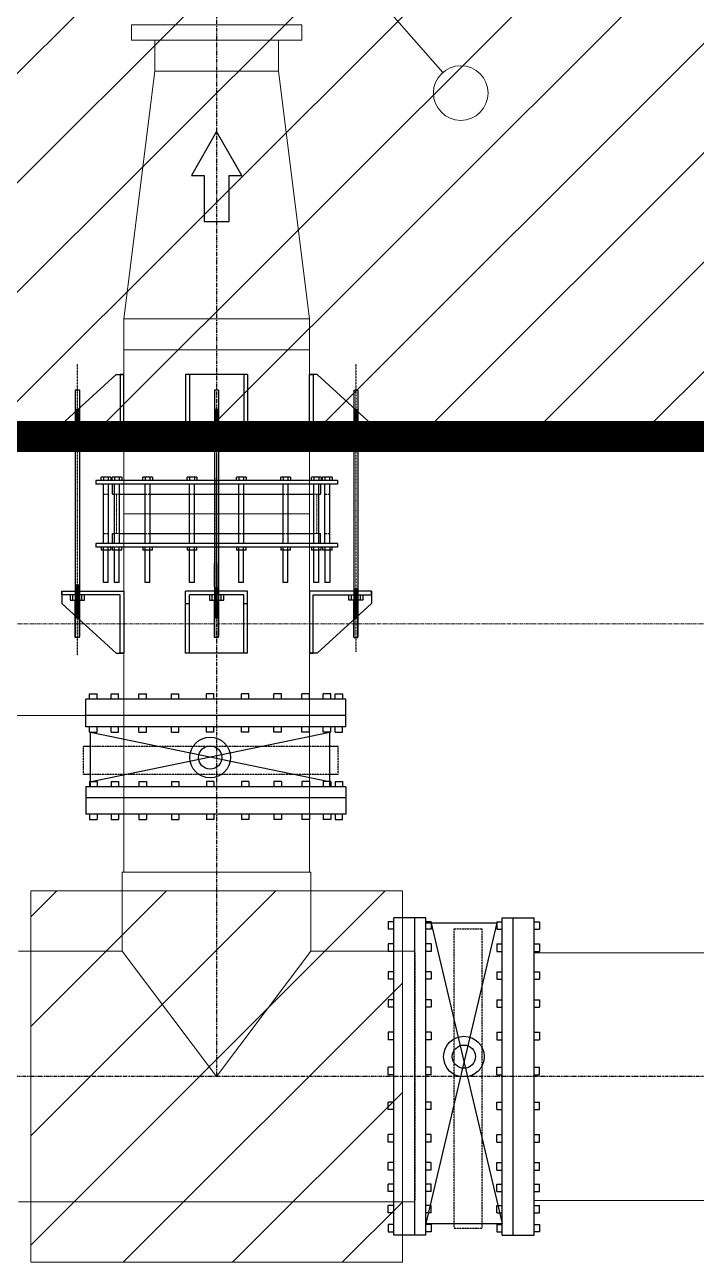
# Model space of a CAD drawing. Header units: inches. Extents: x 0 to 235202, y 0 to 184293.
# Drawn here: x 182721 to 184890, y 125128 to 129127 of the extents above; entities that cross this region are included whole.
import ezdxf
from ezdxf.enums import TextEntityAlignment as Align

# ---------------------------------------------------------------- set-up
doc = ezdxf.new("R2010")
doc.units = ezdxf.units.IN
doc.header["$MEASUREMENT"] = 0
for name, pattern in [('CENTER', [2, 1.25, -0.25, 0.25, -0.25]), ('HIDDEN', [0.375, 0.25, -0.125]), ('PHANTOM2', [1.25, 0.625, -0.125, 0.125, -0.125, 0.125, -0.125])]:
    doc.linetypes.add(name, pattern=pattern)
for name, color, linetype, lineweight in [('.5', 8, 'Continuous', 0), ('DIM', 251, 'Continuous', 0), ('hid', 8, 'HIDDEN', 0)]:
    doc.layers.add(name, color=color, linetype=linetype, lineweight=lineweight)
for name, color, linetype in [('1', 1, 'CENTER'), ('2', 2, 'HIDDEN'), ('71-12459_XREF-T-BLK_A1$0$BORDER', 6, 'Continuous'), ('GRID_TXT45', 4, 'Continuous'), ('M-HVAC-EQPM-NEW', 5, 'Continuous'), ('M-X-BKGD', 8, 'Continuous'), ('sleeve type coupling', 1, 'Continuous'), ('WINDOW ELEV', 3, 'Continuous')]:
    doc.layers.add(name, color=color, linetype=linetype)
doc.styles.add('SIMPLEX', font='simplex.shx')

# ---------------------------------------------------------------- blocks, each defined once
blk = doc.blocks.new('FLOOR PLAN REV 2')
at = {"layer": '.5', "color": 8, "linetype": 'CENTER', "ltscale": 10}
blk.add_line((118917.3, 227018.5), (54403.1, 227018.5), dxfattribs=at)
at = {"color": 8, "linetype": 'PHANTOM2', "ltscale": 20}
for p, q in [((108866.6, 246069.6), (108866.6, 225555.2)), ((112951.8, 225555.2), (104363.1, 225555.2))]:
    blk.add_line(p, q, dxfattribs=at)
at = {"color": 8}
for p, q in [((108866.6, 228609.5), (108785.6, 228467.3)), ((108947.6, 228467.3), (108866.6, 228609.5)), ((108785.6, 228467.3), (108826.1, 228467.3)), ((108826.1, 228467.3), (108826.1, 228318.8)), ((108907.1, 228467.3), (108947.6, 228467.3)), ((108907.1, 228318.8), (108907.1, 228467.3)), ((108826.1, 228318.8), (108907.1, 228318.8)), ((108366.6, 227663.9), (108541.6, 227823.9)), ((108541.6, 227823.9), (108566.6, 227823.9)), ((108566.6, 227823.9), (108554.6, 227823.9)), ((108554.6, 227823.9), (108554.6, 227635.9)), ((108566.6, 227623.9), (108566.6, 227823.9)), ((108766.6, 227823.9), (108766.6, 227623.9)), ((108966.6, 227823.9), (108766.6, 227823.9)), ((108778.6, 227823.9), (108778.6, 227635.9)), ((108954.6, 227823.9), (108954.6, 227635.9)), ((108966.6, 227823.9), (108966.6, 227623.9)), ((109166.6, 227823.9), (109178.6, 227823.9)), ((109166.6, 227623.9), (109166.6, 227823.9)), ((109191.6, 227823.9), (109166.6, 227823.9)), ((109178.6, 227823.9), (109178.6, 227635.9)), ((109366.6, 227663.9), (109191.6, 227823.9)), ((108366.6, 227623.9), (108366.6, 227663.9)), ((108554.6, 227635.9), (108366.6, 227635.9)), ((108366.6, 227635.9), (108366.6, 227623.9)), ((108766.6, 227663.9), (108778.6, 227663.9)), ((108954.6, 227635.9), (108778.6, 227635.9)), ((108954.6, 227663.9), (108966.6, 227663.9)), ((109178.6, 227635.9), (109366.6, 227635.9)), ((109366.6, 227623.9), (109366.6, 227663.9)), ((109366.6, 227635.9), (109366.6, 227623.9)), ((108366.6, 227623.9), (108566.6, 227623.9)), ((108966.6, 227623.9), (108766.6, 227623.9)), ((109366.6, 227623.9), (109166.6, 227623.9)), ((108366.6, 227111.9), (108366.6, 227123.9)), ((108366.6, 227123.9), (108566.6, 227123.9)), ((108366.6, 227123.9), (108366.6, 227083.9)), ((108554.6, 227111.9), (108366.6, 227111.9)), ((108554.6, 226923.9), (108554.6, 227111.9)), ((108566.6, 227123.9), (108566.6, 226923.9)), ((108766.6, 226923.9), (108766.6, 227123.9)), ((108966.6, 227123.9), (108766.6, 227123.9)), ((108778.6, 226923.9), (108778.6, 227111.9)), ((108954.6, 227111.9), (108778.6, 227111.9)), ((108954.6, 226923.9), (108954.6, 227111.9)), ((108966.6, 226923.9), (108966.6, 227123.9)), ((109366.6, 227123.9), (109166.6, 227123.9)), ((109166.6, 227123.9), (109166.6, 226923.9)), ((109178.6, 226923.9), (109178.6, 227111.9)), ((109178.6, 227111.9), (109366.6, 227111.9)), ((109366.6, 227111.9), (109366.6, 227123.9)), ((109366.6, 227123.9), (109366.6, 227083.9)), ((108366.6, 227083.9), (108541.6, 226923.9)), ((108766.6, 227083.9), (108778.6, 227083.9)), ((108954.6, 227083.9), (108966.6, 227083.9)), ((109366.6, 227083.9), (109191.6, 226923.9)), ((108541.6, 226923.9), (108566.6, 226923.9)), ((108566.6, 226923.9), (108554.6, 226923.9)), ((108966.6, 226923.9), (108766.6, 226923.9)), ((109166.6, 226923.9), (109178.6, 226923.9)), ((109191.6, 226923.9), (109166.6, 226923.9)), ((108456.2, 226791.8), (108480.4, 226791.8)), ((108456.2, 226774.5), (108456.2, 226791.8)), ((108480.4, 226774.5), (108480.4, 226791.8)), ((108525.5, 226791.8), (108549.7, 226791.8)), ((108525.5, 226774.5), (108525.5, 226791.8)), ((108549.7, 226774.5), (108549.7, 226791.8)), ((108615.7, 226791.8), (108640, 226791.8)), ((108615.7, 226774.5), (108615.7, 226791.8)), ((108640, 226774.5), (108640, 226791.8)), ((108720.9, 226791.8), (108745.1, 226791.8)), ((108720.9, 226774.5), (108720.9, 226791.8)), ((108745.1, 226774.5), (108745.1, 226791.8)), ((108833.7, 226774.5), (108833.7, 226791.8)), ((108857.9, 226791.8), (108833.7, 226791.8)), ((108857.9, 226774.5), (108857.9, 226791.8)), ((108946.5, 226774.5), (108946.5, 226791.8)), ((108970.7, 226791.8), (108946.5, 226791.8)), ((108970.7, 226774.5), (108970.7, 226791.8)), ((109051.6, 226774.5), (109051.6, 226791.8)), ((109075.9, 226791.8), (109051.6, 226791.8)), ((109075.9, 226774.5), (109075.9, 226791.8)), ((109141.9, 226774.5), (109141.9, 226791.8)), ((109166.2, 226791.8), (109141.9, 226791.8)), ((109166.2, 226774.5), (109166.2, 226791.8)), ((109211.2, 226774.5), (109211.2, 226791.8)), ((109235.4, 226791.8), (109211.2, 226791.8)), ((109235.4, 226774.5), (109235.4, 226791.8)), ((109249.4, 226774.5), (109249.4, 226791.8)), ((109249.4, 226791.8), (109273.7, 226791.8)), ((109273.7, 226791.8), (109273.7, 226774.5)), ((109284, 226774.5), (108444, 226774.5)), ((108444, 226685.9), (108444, 226774.5)), ((109284, 226685.9), (109284, 226774.5)), ((109284, 226721.9), (108444, 226721.9)), ((109284, 226685.9), (108444, 226685.9)), ((108456.2, 226668.6), (108456.2, 226685.9)), ((108480.4, 226668.6), (108480.4, 226685.9)), ((108525.5, 226668.6), (108525.5, 226685.9)), ((108549.7, 226668.6), (108549.7, 226685.9)), ((108615.7, 226668.6), (108615.7, 226685.9)), ((108640, 226668.6), (108640, 226685.9)), ((108720.9, 226668.6), (108720.9, 226685.9)), ((108745.1, 226668.6), (108745.1, 226685.9)), ((108833.7, 226668.6), (108833.7, 226685.9)), ((108857.9, 226668.6), (108857.9, 226685.9)), ((108946.5, 226668.6), (108946.5, 226685.9)), ((108970.7, 226668.6), (108970.7, 226685.9)), ((109051.6, 226668.6), (109051.6, 226685.9)), ((109075.9, 226668.6), (109075.9, 226685.9)), ((109141.9, 226668.6), (109141.9, 226685.9)), ((109166.2, 226668.6), (109166.2, 226685.9)), ((109211.2, 226668.6), (109211.2, 226685.9)), ((109235.4, 226668.6), (109235.4, 226685.9)), ((109249.4, 226668.6), (109249.4, 226685.9)), ((109273.7, 226668.6), (109273.7, 226685.9)), ((108456.2, 226507.9), (109232.1, 226668.6)), ((108456.2, 226668.6), (108480.4, 226668.6)), ((108459.6, 226668.6), (109235.4, 226507.9)), ((108459.6, 226490.6), (108459.6, 226668.6)), ((108525.5, 226668.6), (108549.7, 226668.6)), ((108615.7, 226668.6), (108640, 226668.6)), ((108720.9, 226668.6), (108745.1, 226668.6)), ((108857.9, 226668.6), (108833.7, 226668.6)), ((108970.7, 226668.6), (108946.5, 226668.6)), ((109075.9, 226668.6), (109051.6, 226668.6)), ((109166.2, 226668.6), (109141.9, 226668.6)), ((109235.4, 226668.6), (109211.2, 226668.6)), ((109232.1, 226490.6), (109232.1, 226668.6)), ((109249.4, 226668.6), (109273.7, 226668.6)), ((108459.6, 226621.5), (108436.4, 226621.5)), ((109259.7, 226621.5), (109232.1, 226621.5)), ((108459.6, 226531.1), (108436.4, 226531.1)), ((109259.7, 226531.1), (109232.1, 226531.1)), ((108444, 226491.5), (108444, 226403.5)), ((109284, 226491.5), (108444, 226491.5)), ((108456.2, 226508.8), (108480.4, 226508.8)), ((108456.2, 226508.8), (108456.2, 226491.5)), ((108480.4, 226508.8), (108480.4, 226491.5)), ((108525.5, 226508.8), (108549.7, 226508.8)), ((108525.5, 226508.8), (108525.5, 226491.5)), ((108549.7, 226508.8), (108549.7, 226491.5)), ((108615.7, 226508.8), (108640, 226508.8)), ((108615.7, 226508.8), (108615.7, 226491.5)), ((108640, 226508.8), (108640, 226491.5)), ((108720.9, 226508.8), (108745.1, 226508.8)), ((108720.9, 226508.8), (108720.9, 226491.5)), ((108745.1, 226508.8), (108745.1, 226491.5)), ((108833.7, 226508.8), (108833.7, 226491.5)), ((108857.9, 226508.8), (108833.7, 226508.8)), ((108857.9, 226508.8), (108857.9, 226491.5)), ((108946.5, 226508.8), (108946.5, 226491.5)), ((108970.7, 226508.8), (108946.5, 226508.8)), ((108970.7, 226508.8), (108970.7, 226491.5)), ((109051.6, 226508.8), (109051.6, 226491.5)), ((109075.9, 226508.8), (109051.6, 226508.8)), ((109075.9, 226508.8), (109075.9, 226491.5)), ((109141.9, 226508.8), (109141.9, 226491.5)), ((109166.2, 226508.8), (109141.9, 226508.8)), ((109166.2, 226508.8), (109166.2, 226491.5)), ((109211.2, 226508.8), (109211.2, 226491.5)), ((109235.4, 226508.8), (109211.2, 226508.8)), ((109235.4, 226508.8), (109235.4, 226491.5)), ((109249.4, 226508.8), (109249.4, 226491.5)), ((109249.4, 226508.8), (109273.7, 226508.8)), ((109273.7, 226508.8), (109273.7, 226491.5)), ((109284, 226491.5), (109284, 226403.5)), ((109284, 226455.5), (108444, 226455.5)), ((109284, 226403.5), (108444, 226403.5)), ((108456.2, 226403.5), (108456.2, 226386.3)), ((108480.4, 226403.5), (108480.4, 226386.3)), ((108525.5, 226403.5), (108525.5, 226386.3)), ((108549.7, 226403.5), (108549.7, 226386.3)), ((108615.7, 226403.5), (108615.7, 226386.3)), ((108640, 226403.5), (108640, 226386.3)), ((108720.9, 226403.5), (108720.9, 226386.3)), ((108745.1, 226403.5), (108745.1, 226386.3)), ((108833.7, 226403.5), (108833.7, 226386.3)), ((108857.9, 226403.5), (108857.9, 226386.3)), ((108946.5, 226403.5), (108946.5, 226386.3)), ((108970.7, 226403.5), (108970.7, 226386.3)), ((109051.6, 226403.5), (109051.6, 226386.3)), ((109075.9, 226403.5), (109075.9, 226386.3)), ((109141.9, 226403.5), (109141.9, 226386.3)), ((109166.2, 226403.5), (109166.2, 226386.3)), ((109211.2, 226403.5), (109211.2, 226386.3)), ((109235.4, 226403.5), (109235.4, 226386.3)), ((109249.4, 226403.5), (109249.4, 226386.3)), ((109273.7, 226386.3), (109273.7, 226403.5)), ((108456.2, 226386.3), (108480.4, 226386.3)), ((108525.5, 226386.3), (108549.7, 226386.3)), ((108615.7, 226386.3), (108640, 226386.3)), ((108720.9, 226386.3), (108745.1, 226386.3)), ((108857.9, 226386.3), (108833.7, 226386.3)), ((108970.7, 226386.3), (108946.5, 226386.3)), ((109075.9, 226386.3), (109051.6, 226386.3)), ((109166.2, 226386.3), (109141.9, 226386.3)), ((109235.4, 226386.3), (109211.2, 226386.3)), ((109249.4, 226386.3), (109273.7, 226386.3)), ((109421.3, 226055.5), (109421.3, 226031.3)), ((109438.6, 226055.5), (109421.3, 226055.5)), ((109438.6, 226031.3), (109421.3, 226031.3)), ((109438.6, 225042.7), (109438.6, 226067.7)), ((109542.6, 226067.7), (109438.6, 226067.7)), ((109506.6, 225042.7), (109506.6, 226067.7)), ((109541.7, 226052.1), (109771.3, 226052.1)), ((109542.6, 225042.7), (109542.6, 226067.7)), ((109559.8, 226055.5), (109542.6, 226055.5)), ((109771.3, 226052.1), (109542.6, 225080.1)), ((109559.8, 226031.3), (109542.6, 226031.3)), ((109558.9, 226055.5), (109788.6, 225080.1)), ((109559.8, 226055.5), (109559.8, 226031.3)), ((109771.3, 226055.5), (109771.3, 226031.3)), ((109771.3, 226055.5), (109788.6, 226055.5)), ((109771.3, 226031.3), (109788.6, 226031.3)), ((109788.6, 226067.7), (109892.6, 226067.7)), ((109788.6, 225042.7), (109788.6, 226067.7)), ((109824.6, 225042.7), (109824.6, 226067.7)), ((109892.6, 225042.7), (109892.6, 226067.7)), ((109892.6, 226055.5), (109909.8, 226055.5)), ((109892.6, 226031.3), (109909.8, 226031.3)), ((109909.8, 226055.5), (109909.8, 226031.3)), ((109421.3, 225984), (109421.3, 225959.8)), ((109438.6, 225984), (109421.3, 225984)), ((109438.6, 225959.8), (109421.3, 225959.8)), ((109559.8, 225984), (109542.6, 225984)), ((109559.8, 225959.8), (109542.6, 225959.8)), ((109559.8, 225984), (109559.8, 225959.8)), ((109771.3, 225984), (109771.3, 225959.8)), ((109771.3, 225984), (109788.6, 225984)), ((109771.3, 225959.8), (109788.6, 225959.8)), ((109892.6, 225984), (109909.8, 225984)), ((109892.6, 225959.8), (109909.8, 225959.8)), ((109909.8, 225984), (109909.8, 225959.8)), ((109421.3, 225893.7), (109421.3, 225869.5)), ((109438.6, 225893.7), (109421.3, 225893.7)), ((109559.8, 225893.7), (109542.6, 225893.7)), ((109559.8, 225893.7), (109559.8, 225869.5)), ((109771.3, 225893.7), (109771.3, 225869.5)), ((109771.3, 225893.7), (109788.6, 225893.7)), ((109892.6, 225893.7), (109909.8, 225893.7)), ((109909.8, 225893.7), (109909.8, 225869.5)), ((109438.6, 225869.5), (109421.3, 225869.5)), ((109559.8, 225869.5), (109542.6, 225869.5)), ((109771.3, 225869.5), (109788.6, 225869.5)), ((109892.6, 225869.5), (109909.8, 225869.5)), ((109421.3, 225803.5), (109421.3, 225779.2)), ((109438.6, 225803.5), (109421.3, 225803.5)), ((109559.8, 225803.5), (109542.6, 225803.5)), ((109559.8, 225803.5), (109559.8, 225779.2)), ((109771.3, 225803.5), (109771.3, 225779.2)), ((109771.3, 225803.5), (109788.6, 225803.5)), ((109892.6, 225803.5), (109909.8, 225803.5)), ((109909.8, 225803.5), (109909.8, 225779.2)), ((109438.6, 225779.2), (109421.3, 225779.2)), ((109559.8, 225779.2), (109542.6, 225779.2)), ((109771.3, 225779.2), (109788.6, 225779.2)), ((109892.6, 225779.2), (109909.8, 225779.2)), ((109421.3, 225698.3), (109421.3, 225674.1)), ((109438.6, 225698.3), (109421.3, 225698.3)), ((109438.6, 225674.1), (109421.3, 225674.1)), ((109559.8, 225698.3), (109542.6, 225698.3)), ((109559.8, 225674.1), (109542.6, 225674.1)), ((109559.8, 225698.3), (109559.8, 225674.1)), ((109771.3, 225698.3), (109771.3, 225674.1)), ((109771.3, 225698.3), (109788.6, 225698.3)), ((109771.3, 225674.1), (109788.6, 225674.1)), ((109892.6, 225698.3), (109909.8, 225698.3)), ((109892.6, 225674.1), (109909.8, 225674.1)), ((109909.8, 225698.3), (109909.8, 225674.1)), ((109438.6, 225585.5), (109421.3, 225585.5)), ((109421.3, 225561.3), (109421.3, 225585.5)), ((109438.6, 225561.3), (109421.3, 225561.3)), ((109559.8, 225585.5), (109542.6, 225585.5)), ((109559.8, 225561.3), (109542.6, 225561.3)), ((109559.8, 225561.3), (109559.8, 225585.5)), ((109771.3, 225585.5), (109788.6, 225585.5)), ((109771.3, 225561.3), (109771.3, 225585.5)), ((109771.3, 225561.3), (109788.6, 225561.3)), ((109892.6, 225585.5), (109909.8, 225585.5)), ((109892.6, 225561.3), (109909.8, 225561.3)), ((109909.8, 225561.3), (109909.8, 225585.5)), ((109438.6, 225472.7), (109421.3, 225472.7)), ((109421.3, 225448.4), (109421.3, 225472.7)), ((109559.8, 225472.7), (109542.6, 225472.7)), ((109559.8, 225448.4), (109559.8, 225472.7)), ((109771.3, 225472.7), (109788.6, 225472.7)), ((109771.3, 225448.4), (109771.3, 225472.7)), ((109892.6, 225472.7), (109909.8, 225472.7)), ((109909.8, 225448.4), (109909.8, 225472.7)), ((109438.6, 225448.4), (109421.3, 225448.4)), ((109559.8, 225448.4), (109542.6, 225448.4)), ((109771.3, 225448.4), (109788.6, 225448.4)), ((109892.6, 225448.4), (109909.8, 225448.4)), ((109438.6, 225367.6), (109421.3, 225367.6)), ((109421.3, 225343.3), (109421.3, 225367.6)), ((109559.8, 225367.6), (109542.6, 225367.6)), ((109559.8, 225343.3), (109559.8, 225367.6)), ((109771.3, 225367.6), (109788.6, 225367.6)), ((109771.3, 225343.3), (109771.3, 225367.6)), ((109892.6, 225367.6), (109909.8, 225367.6)), ((109909.8, 225343.3), (109909.8, 225367.6)), ((109438.6, 225343.3), (109421.3, 225343.3)), ((109559.8, 225343.3), (109542.6, 225343.3)), ((109771.3, 225343.3), (109788.6, 225343.3)), ((109892.6, 225343.3), (109909.8, 225343.3)), ((109438.6, 225277.3), (109421.3, 225277.3)), ((109421.3, 225253), (109421.3, 225277.3)), ((109559.8, 225277.3), (109542.6, 225277.3)), ((109559.8, 225253), (109559.8, 225277.3)), ((109771.3, 225277.3), (109788.6, 225277.3)), ((109771.3, 225253), (109771.3, 225277.3)), ((109892.6, 225277.3), (109909.8, 225277.3)), ((109909.8, 225253), (109909.8, 225277.3)), ((109438.6, 225253), (109421.3, 225253)), ((109559.8, 225253), (109542.6, 225253)), ((109771.3, 225253), (109788.6, 225253)), ((109892.6, 225253), (109909.8, 225253)), ((109438.6, 225208), (109421.3, 225208)), ((109421.3, 225183.8), (109421.3, 225208)), ((109559.8, 225208), (109542.6, 225208)), ((109559.8, 225183.8), (109559.8, 225208)), ((109771.3, 225208), (109788.6, 225208)), ((109771.3, 225183.8), (109771.3, 225208)), ((109892.6, 225208), (109909.8, 225208)), ((109909.8, 225183.8), (109909.8, 225208)), ((109438.6, 225183.8), (109421.3, 225183.8)), ((109559.8, 225183.8), (109542.6, 225183.8)), ((109771.3, 225183.8), (109788.6, 225183.8)), ((109892.6, 225183.8), (109909.8, 225183.8)), ((109438.6, 225138.7), (109421.3, 225138.7)), ((109421.3, 225114.5), (109421.3, 225138.7)), ((109438.6, 225114.5), (109421.3, 225114.5)), ((109559.8, 225138.7), (109542.6, 225138.7)), ((109559.8, 225114.5), (109542.6, 225114.5)), ((109559.8, 225114.5), (109559.8, 225138.7)), ((109771.3, 225138.7), (109788.6, 225138.7)), ((109771.3, 225114.5), (109771.3, 225138.7)), ((109771.3, 225114.5), (109788.6, 225114.5)), ((109892.6, 225138.7), (109909.8, 225138.7)), ((109892.6, 225114.5), (109909.8, 225114.5)), ((109909.8, 225114.5), (109909.8, 225138.7)), ((109438.6, 225077.3), (109421.3, 225077.3)), ((109421.3, 225077.3), (109421.3, 225053)), ((109542.6, 225080.1), (109788.6, 225080.1)), ((109559.8, 225077.3), (109542.6, 225077.3)), ((109559.8, 225077.3), (109559.8, 225053)), ((109771.3, 225077.3), (109788.6, 225077.3)), ((109771.3, 225077.3), (109771.3, 225053)), ((109892.6, 225077.3), (109909.8, 225077.3)), ((109909.8, 225077.3), (109909.8, 225053)), ((109421.3, 225053), (109438.6, 225053)), ((109542.6, 225042.7), (109438.6, 225042.7)), ((109559.8, 225053), (109542.6, 225053)), ((109771.3, 225053), (109788.6, 225053)), ((109788.6, 225042.7), (109892.6, 225042.7)), ((109909.8, 225053), (109892.6, 225053))]:
    blk.add_line(p, q, dxfattribs=at)
at = {"color": 8, "linetype": 'HIDDEN'}
for p, q in [((108436.4, 226531.1), (108436.4, 226621.5)), ((109232.1, 226621.5), (108459.6, 226621.5)), ((109259.7, 226531.1), (109259.7, 226621.5)), ((109232.1, 226531.1), (108459.6, 226531.1)), ((109633.9, 225187.1), (109633.9, 226032.2)), ((109633.9, 226032.2), (109724.2, 226032.2)), ((109724.2, 225187.1), (109724.2, 226032.2)), ((109633.9, 225065.5), (109633.9, 225187.1)), ((109724.2, 225065.5), (109724.2, 225187.1)), ((109633.9, 225065.5), (109724.2, 225065.5))]:
    blk.add_line(p, q, dxfattribs=at)
at = {"color": 8}
for centre, radius in [((108845.8, 226586.3), 65.7), ((108845.8, 226586.3), 37.5), ((109665.5, 225619.6), 65.7), ((109665.5, 225619.6), 37.5)]:
    blk.add_circle(centre, radius, dxfattribs=at)
at = {"layer": '1', "color": 8, "linetype": 'CENTER', "ltscale": 0.09}
for p, q in [((108416.6, 227857.8), (108416.6, 226916.1)), ((109316.6, 227857.8), (109316.6, 226927.9)), ((108866.6, 227118.8), (108866.6, 227488.5))]:
    blk.add_line(p, q, dxfattribs=at)
at = {"layer": '1', "color": 8}
for p, q in [((108410, 227773.9), (108410, 227653)), ((108423.2, 227773.9), (108410, 227773.9)), ((108410, 227773.9), (108410, 227653)), ((108423.2, 227773.9), (108410, 227773.9)), ((108423.2, 227773.9), (108423.2, 227653)), ((108423.2, 227773.9), (108423.2, 227653)), ((108860, 227773.9), (108860, 227653)), ((108873.2, 227773.9), (108860, 227773.9)), ((108860, 227773.9), (108860, 227653)), ((108873.2, 227773.9), (108860, 227773.9)), ((108873.2, 227773.9), (108873.2, 227653)), ((108873.2, 227773.9), (108873.2, 227653)), ((109310, 227773.9), (109310, 227653)), ((109310, 227773.9), (109323.2, 227773.9)), ((109310, 227773.9), (109310, 227653)), ((109310, 227773.9), (109323.2, 227773.9)), ((109323.2, 227773.9), (109323.2, 227653)), ((109323.2, 227773.9), (109323.2, 227653)), ((108423.2, 227710.4), (108410, 227710.4)), ((108423.2, 227710.4), (108410, 227710.4)), ((108873.2, 227710.4), (108860, 227710.4)), ((108873.2, 227710.4), (108860, 227710.4)), ((109310, 227710.4), (109323.2, 227710.4)), ((109310, 227710.4), (109323.2, 227710.4)), ((108423.2, 227706.4), (108410, 227706.4)), ((108423.2, 227706.4), (108410, 227706.4)), ((108423.2, 227706.4), (108410, 227706.4)), ((108423.2, 227706.4), (108410, 227706.4)), ((108423.2, 227702.3), (108410, 227702.3)), ((108423.2, 227702.3), (108410, 227702.3)), ((108410, 227700.3), (108410, 226976.3)), ((108423.2, 227698.5), (108410, 227698.5)), ((108423.2, 227698.5), (108410, 227698.5)), ((108423.2, 227694.4), (108410, 227694.4)), ((108423.2, 227694.4), (108410, 227694.4)), ((108423.2, 227694.4), (108410, 227694.4)), ((108423.2, 227694.4), (108410, 227694.4)), ((108423.2, 227690.3), (108410, 227690.3)), ((108423.2, 227690.3), (108410, 227690.3)), ((108423.2, 227686.2), (108410, 227686.2)), ((108423.2, 227686.2), (108410, 227686.2)), ((108423.2, 227682.1), (108410, 227682.1)), ((108423.2, 227682.1), (108410, 227682.1)), ((108423.2, 227678), (108410, 227678)), ((108423.2, 227678), (108410, 227678)), ((108423.2, 227673.9), (108410, 227673.9)), ((108423.2, 227673.9), (108410, 227673.9)), ((108423.2, 227700.3), (108423.2, 226976.3)), ((108873.2, 227706.4), (108860, 227706.4)), ((108873.2, 227706.4), (108860, 227706.4)), ((108873.2, 227706.4), (108860, 227706.4)), ((108873.2, 227706.4), (108860, 227706.4)), ((108873.2, 227702.3), (108860, 227702.3)), ((108873.2, 227702.3), (108860, 227702.3)), ((108860, 227700.3), (108860, 226976.3)), ((108873.2, 227698.5), (108860, 227698.5)), ((108873.2, 227698.5), (108860, 227698.5)), ((108873.2, 227694.4), (108860, 227694.4)), ((108873.2, 227694.4), (108860, 227694.4)), ((108873.2, 227694.4), (108860, 227694.4)), ((108873.2, 227694.4), (108860, 227694.4)), ((108873.2, 227690.3), (108860, 227690.3)), ((108873.2, 227690.3), (108860, 227690.3)), ((108873.2, 227686.2), (108860, 227686.2)), ((108873.2, 227686.2), (108860, 227686.2)), ((108873.2, 227682.1), (108860, 227682.1)), ((108873.2, 227682.1), (108860, 227682.1)), ((108873.2, 227678), (108860, 227678)), ((108873.2, 227678), (108860, 227678)), ((108873.2, 227673.9), (108860, 227673.9)), ((108873.2, 227673.9), (108860, 227673.9)), ((108873.2, 227700.3), (108873.2, 226976.3)), ((109310, 227706.4), (109323.2, 227706.4)), ((109310, 227706.4), (109323.2, 227706.4)), ((109310, 227706.4), (109323.2, 227706.4)), ((109310, 227706.4), (109323.2, 227706.4)), ((109310, 227702.3), (109323.2, 227702.3)), ((109310, 227702.3), (109323.2, 227702.3)), ((109310, 227700.3), (109310, 226976.3)), ((109310, 227698.5), (109323.2, 227698.5)), ((109310, 227698.5), (109323.2, 227698.5)), ((109310, 227694.4), (109323.2, 227694.4)), ((109310, 227694.4), (109323.2, 227694.4)), ((109310, 227694.4), (109323.2, 227694.4)), ((109310, 227694.4), (109323.2, 227694.4)), ((109310, 227690.3), (109323.2, 227690.3)), ((109310, 227690.3), (109323.2, 227690.3)), ((109310, 227686.2), (109323.2, 227686.2)), ((109310, 227686.2), (109323.2, 227686.2)), ((109310, 227682.1), (109323.2, 227682.1)), ((109310, 227682.1), (109323.2, 227682.1)), ((109310, 227678), (109323.2, 227678)), ((109310, 227678), (109323.2, 227678)), ((109310, 227673.9), (109323.2, 227673.9)), ((109310, 227673.9), (109323.2, 227673.9)), ((109323.2, 227700.3), (109323.2, 226976.3)), ((108393.8, 227635.9), (108393.8, 227653)), ((108393.8, 227653), (108439.4, 227653)), ((108393.8, 227635.9), (108393.8, 227653)), ((108393.8, 227653), (108439.4, 227653)), ((108439.4, 227635.9), (108393.8, 227635.9)), ((108439.4, 227635.9), (108393.8, 227635.9)), ((108402, 227653), (108402, 227635.9)), ((108402, 227653), (108402, 227635.9)), ((108423.2, 227669.9), (108410, 227669.9)), ((108423.2, 227669.9), (108410, 227669.9)), ((108423.2, 227665.8), (108410, 227665.8)), ((108423.2, 227665.8), (108410, 227665.8)), ((108423.2, 227661.7), (108410, 227661.7)), ((108423.2, 227661.7), (108410, 227661.7)), ((108423.2, 227657.6), (108410, 227657.6)), ((108423.2, 227657.6), (108410, 227657.6)), ((108423.2, 227653.5), (108410, 227653.5)), ((108423.2, 227653.5), (108410, 227653.5)), ((108423.2, 227633.1), (108410, 227633.1)), ((108423.2, 227633.1), (108410, 227633.1)), ((108431.2, 227653), (108431.2, 227635.9)), ((108431.2, 227653), (108431.2, 227635.9)), ((108439.4, 227653), (108439.4, 227635.9)), ((108439.4, 227653), (108439.4, 227635.9)), ((108843.8, 227635.9), (108843.8, 227653)), ((108843.8, 227653), (108889.4, 227653)), ((108843.8, 227635.9), (108843.8, 227653)), ((108843.8, 227653), (108889.4, 227653)), ((108889.4, 227635.9), (108843.8, 227635.9)), ((108889.4, 227635.9), (108843.8, 227635.9)), ((108852, 227653), (108852, 227635.9)), ((108852, 227653), (108852, 227635.9)), ((108873.2, 227669.9), (108860, 227669.9)), ((108873.2, 227669.9), (108860, 227669.9)), ((108873.2, 227665.8), (108860, 227665.8)), ((108873.2, 227665.8), (108860, 227665.8)), ((108873.2, 227661.7), (108860, 227661.7)), ((108873.2, 227661.7), (108860, 227661.7)), ((108873.2, 227657.6), (108860, 227657.6)), ((108873.2, 227657.6), (108860, 227657.6)), ((108873.2, 227653.5), (108860, 227653.5)), ((108873.2, 227653.5), (108860, 227653.5)), ((108873.2, 227633.1), (108860, 227633.1)), ((108873.2, 227633.1), (108860, 227633.1)), ((108881.2, 227653), (108881.2, 227635.9)), ((108881.2, 227653), (108881.2, 227635.9)), ((108889.4, 227653), (108889.4, 227635.9)), ((108889.4, 227653), (108889.4, 227635.9)), ((109339.4, 227653), (109293.8, 227653)), ((109293.8, 227653), (109293.8, 227635.9)), ((109339.4, 227653), (109293.8, 227653)), ((109293.8, 227653), (109293.8, 227635.9)), ((109293.8, 227635.9), (109339.4, 227635.9)), ((109293.8, 227635.9), (109339.4, 227635.9)), ((109302, 227653), (109302, 227635.9)), ((109302, 227653), (109302, 227635.9)), ((109310, 227669.9), (109323.2, 227669.9)), ((109310, 227669.9), (109323.2, 227669.9)), ((109310, 227665.8), (109323.2, 227665.8)), ((109310, 227665.8), (109323.2, 227665.8)), ((109310, 227661.7), (109323.2, 227661.7)), ((109310, 227661.7), (109323.2, 227661.7)), ((109310, 227657.6), (109323.2, 227657.6)), ((109310, 227657.6), (109323.2, 227657.6)), ((109310, 227653.5), (109323.2, 227653.5)), ((109310, 227653.5), (109323.2, 227653.5)), ((109310, 227633.1), (109323.2, 227633.1)), ((109310, 227633.1), (109323.2, 227633.1)), ((109331.2, 227653), (109331.2, 227635.9)), ((109331.2, 227653), (109331.2, 227635.9)), ((109339.4, 227635.9), (109339.4, 227653)), ((109339.4, 227635.9), (109339.4, 227653)), ((108423.2, 227629), (108410, 227629)), ((108423.2, 227629), (108410, 227629)), ((108423.2, 227624.9), (108410, 227624.9)), ((108423.2, 227624.9), (108410, 227624.9)), ((108423.2, 227620.8), (108410, 227620.8)), ((108423.2, 227620.8), (108410, 227620.8)), ((108423.2, 227616.7), (108410, 227616.7)), ((108423.2, 227616.7), (108410, 227616.7)), ((108873.2, 227629), (108860, 227629)), ((108873.2, 227629), (108860, 227629)), ((108873.2, 227624.9), (108860, 227624.9)), ((108873.2, 227624.9), (108860, 227624.9)), ((108873.2, 227620.8), (108860, 227620.8)), ((108873.2, 227620.8), (108860, 227620.8)), ((108873.2, 227616.7), (108860, 227616.7)), ((108873.2, 227616.7), (108860, 227616.7)), ((109310, 227629), (109323.2, 227629)), ((109310, 227629), (109323.2, 227629)), ((109310, 227624.9), (109323.2, 227624.9)), ((109310, 227624.9), (109323.2, 227624.9)), ((109310, 227620.8), (109323.2, 227620.8)), ((109310, 227620.8), (109323.2, 227620.8)), ((109310, 227616.7), (109323.2, 227616.7)), ((109310, 227616.7), (109323.2, 227616.7)), ((108866.6, 227557.8), (108866.6, 227115.2)), ((108860, 227138.3), (108860, 227213.4)), ((108860, 227138.3), (108860, 227213.4)), ((108873.2, 227138.3), (108873.2, 227213.4)), ((108873.2, 227138.3), (108873.2, 227213.4)), ((108393.8, 227111.9), (108393.8, 227094.7)), ((108439.4, 227111.9), (108393.8, 227111.9)), ((108393.8, 227111.9), (108393.8, 227094.7)), ((108439.4, 227111.9), (108393.8, 227111.9)), ((108402, 227094.7), (108402, 227111.9)), ((108402, 227094.7), (108402, 227111.9)), ((108423.2, 227143.2), (108410, 227143.2)), ((108423.2, 227143.2), (108410, 227143.2)), ((108423.2, 227139.1), (108410, 227139.1)), ((108423.2, 227139.1), (108410, 227139.1)), ((108423.2, 227135.1), (108410, 227135.1)), ((108423.2, 227135.1), (108410, 227135.1)), ((108423.2, 227131), (108410, 227131)), ((108423.2, 227131), (108410, 227131)), ((108423.2, 227126.9), (108410, 227126.9)), ((108423.2, 227126.9), (108410, 227126.9)), ((108423.2, 227122.8), (108410, 227122.8)), ((108423.2, 227122.8), (108410, 227122.8)), ((108423.2, 227118.7), (108410, 227118.7)), ((108423.2, 227118.7), (108410, 227118.7)), ((108423.2, 227114.6), (108410, 227114.6)), ((108423.2, 227114.6), (108410, 227114.6)), ((108431.2, 227094.7), (108431.2, 227111.9)), ((108431.2, 227094.7), (108431.2, 227111.9)), ((108439.4, 227094.7), (108439.4, 227111.9)), ((108439.4, 227094.7), (108439.4, 227111.9)), ((108843.8, 227111.9), (108843.8, 227094.7)), ((108889.4, 227111.9), (108843.8, 227111.9)), ((108843.8, 227111.9), (108843.8, 227094.7)), ((108889.4, 227111.9), (108843.8, 227111.9)), ((108852, 227094.7), (108852, 227111.9)), ((108852, 227094.7), (108852, 227111.9)), ((108873.2, 227135.1), (108860, 227135.1)), ((108873.2, 227135.1), (108860, 227135.1)), ((108873.2, 227131), (108860, 227131)), ((108873.2, 227131), (108860, 227131)), ((108873.2, 227126.9), (108860, 227126.9)), ((108873.2, 227126.9), (108860, 227126.9)), ((108873.2, 227122.8), (108860, 227122.8)), ((108873.2, 227122.8), (108860, 227122.8)), ((108873.2, 227118.7), (108860, 227118.7)), ((108873.2, 227118.7), (108860, 227118.7)), ((108873.2, 227114.6), (108860, 227114.6)), ((108873.2, 227114.6), (108860, 227114.6)), ((108881.2, 227094.7), (108881.2, 227111.9)), ((108881.2, 227094.7), (108881.2, 227111.9)), ((108889.4, 227094.7), (108889.4, 227111.9)), ((108889.4, 227094.7), (108889.4, 227111.9)), ((109293.8, 227094.7), (109293.8, 227111.9)), ((109293.8, 227111.9), (109339.4, 227111.9)), ((109293.8, 227094.7), (109293.8, 227111.9)), ((109293.8, 227111.9), (109339.4, 227111.9)), ((109302, 227094.7), (109302, 227111.9)), ((109302, 227094.7), (109302, 227111.9)), ((109310, 227131), (109323.2, 227131)), ((109310, 227131), (109323.2, 227131)), ((109310, 227126.9), (109323.2, 227126.9)), ((109310, 227126.9), (109323.2, 227126.9)), ((109310, 227122.8), (109323.2, 227122.8)), ((109310, 227122.8), (109323.2, 227122.8)), ((109310, 227118.7), (109323.2, 227118.7)), ((109310, 227118.7), (109323.2, 227118.7)), ((109310, 227114.6), (109323.2, 227114.6)), ((109310, 227114.6), (109323.2, 227114.6)), ((109331.2, 227094.7), (109331.2, 227111.9)), ((109331.2, 227094.7), (109331.2, 227111.9)), ((109339.4, 227111.9), (109339.4, 227094.7)), ((109339.4, 227111.9), (109339.4, 227094.7)), ((108393.8, 227094.7), (108439.4, 227094.7)), ((108393.8, 227094.7), (108439.4, 227094.7)), ((108410, 226973.9), (108410, 227094.7)), ((108423.2, 227094.2), (108410, 227094.2)), ((108423.2, 227094.2), (108410, 227094.2)), ((108423.2, 227090.1), (108410, 227090.1)), ((108423.2, 227090.1), (108410, 227090.1)), ((108423.2, 227086), (108410, 227086)), ((108423.2, 227086), (108410, 227086)), ((108423.2, 227081.9), (108410, 227081.9)), ((108423.2, 227081.9), (108410, 227081.9)), ((108423.2, 227077.9), (108410, 227077.9)), ((108423.2, 227077.9), (108410, 227077.9)), ((108423.2, 227073.8), (108410, 227073.8)), ((108423.2, 227073.8), (108410, 227073.8)), ((108423.2, 226973.9), (108423.2, 227094.7)), ((108843.8, 227094.7), (108889.4, 227094.7)), ((108843.8, 227094.7), (108889.4, 227094.7)), ((108860, 226973.9), (108860, 227094.7)), ((108873.2, 227094.2), (108860, 227094.2)), ((108873.2, 227094.2), (108860, 227094.2)), ((108873.2, 227090.1), (108860, 227090.1)), ((108873.2, 227090.1), (108860, 227090.1)), ((108873.2, 227086), (108860, 227086)), ((108873.2, 227086), (108860, 227086)), ((108873.2, 227081.9), (108860, 227081.9)), ((108873.2, 227081.9), (108860, 227081.9)), ((108873.2, 227077.9), (108860, 227077.9)), ((108873.2, 227077.9), (108860, 227077.9)), ((108873.2, 227073.8), (108860, 227073.8)), ((108873.2, 227073.8), (108860, 227073.8)), ((108873.2, 226973.9), (108873.2, 227094.7)), ((109339.4, 227094.7), (109293.8, 227094.7)), ((109339.4, 227094.7), (109293.8, 227094.7)), ((109310, 226973.9), (109310, 227094.7)), ((109310, 227094.2), (109323.2, 227094.2)), ((109310, 227094.2), (109323.2, 227094.2)), ((109310, 227090.1), (109323.2, 227090.1)), ((109310, 227090.1), (109323.2, 227090.1)), ((109310, 227086), (109323.2, 227086)), ((109310, 227086), (109323.2, 227086)), ((109310, 227081.9), (109323.2, 227081.9)), ((109310, 227081.9), (109323.2, 227081.9)), ((109310, 227077.9), (109323.2, 227077.9)), ((109310, 227077.9), (109323.2, 227077.9)), ((109310, 227073.8), (109323.2, 227073.8)), ((109310, 227073.8), (109323.2, 227073.8)), ((109323.2, 226973.9), (109323.2, 227094.7)), ((108423.2, 227069.7), (108410, 227069.7)), ((108423.2, 227069.7), (108410, 227069.7)), ((108423.2, 227065.6), (108410, 227065.6)), ((108423.2, 227065.6), (108410, 227065.6)), ((108423.2, 227061.5), (108410, 227061.5)), ((108423.2, 227061.5), (108410, 227061.5)), ((108423.2, 227057.4), (108410, 227057.4)), ((108423.2, 227057.4), (108410, 227057.4)), ((108423.2, 227053.3), (108410, 227053.3)), ((108423.2, 227053.3), (108410, 227053.3)), ((108423.2, 227053.3), (108410, 227053.3)), ((108423.2, 227053.3), (108410, 227053.3)), ((108423.2, 227049.2), (108410, 227049.2)), ((108423.2, 227049.2), (108410, 227049.2)), ((108423.2, 227045.4), (108410, 227045.4)), ((108423.2, 227045.4), (108410, 227045.4)), ((108423.2, 227041.3), (108410, 227041.3)), ((108423.2, 227041.3), (108410, 227041.3)), ((108423.2, 227041.3), (108410, 227041.3)), ((108423.2, 227041.3), (108410, 227041.3)), ((108423.2, 227037.3), (108410, 227037.3)), ((108423.2, 227037.3), (108410, 227037.3)), ((108873.2, 227069.7), (108860, 227069.7)), ((108873.2, 227069.7), (108860, 227069.7)), ((108873.2, 227065.6), (108860, 227065.6)), ((108873.2, 227065.6), (108860, 227065.6)), ((108873.2, 227061.5), (108860, 227061.5)), ((108873.2, 227061.5), (108860, 227061.5)), ((108873.2, 227057.4), (108860, 227057.4)), ((108873.2, 227057.4), (108860, 227057.4)), ((108873.2, 227053.3), (108860, 227053.3)), ((108873.2, 227053.3), (108860, 227053.3)), ((108873.2, 227053.3), (108860, 227053.3)), ((108873.2, 227053.3), (108860, 227053.3)), ((108873.2, 227049.2), (108860, 227049.2)), ((108873.2, 227049.2), (108860, 227049.2)), ((108873.2, 227045.4), (108860, 227045.4)), ((108873.2, 227045.4), (108860, 227045.4)), ((108873.2, 227041.3), (108860, 227041.3)), ((108873.2, 227041.3), (108860, 227041.3)), ((108873.2, 227041.3), (108860, 227041.3)), ((108873.2, 227041.3), (108860, 227041.3)), ((108873.2, 227037.3), (108860, 227037.3)), ((108873.2, 227037.3), (108860, 227037.3)), ((109310, 227069.7), (109323.2, 227069.7)), ((109310, 227069.7), (109323.2, 227069.7)), ((109310, 227065.6), (109323.2, 227065.6)), ((109310, 227065.6), (109323.2, 227065.6)), ((109310, 227061.5), (109323.2, 227061.5)), ((109310, 227061.5), (109323.2, 227061.5)), ((109310, 227057.4), (109323.2, 227057.4)), ((109310, 227057.4), (109323.2, 227057.4)), ((109310, 227053.3), (109323.2, 227053.3)), ((109310, 227053.3), (109323.2, 227053.3)), ((109310, 227053.3), (109323.2, 227053.3)), ((109310, 227053.3), (109323.2, 227053.3)), ((109310, 227049.2), (109323.2, 227049.2)), ((109310, 227049.2), (109323.2, 227049.2)), ((109310, 227045.4), (109323.2, 227045.4)), ((109310, 227045.4), (109323.2, 227045.4)), ((109310, 227041.3), (109323.2, 227041.3)), ((109310, 227041.3), (109323.2, 227041.3)), ((109310, 227041.3), (109323.2, 227041.3)), ((109310, 227041.3), (109323.2, 227041.3)), ((109310, 227037.3), (109323.2, 227037.3)), ((109310, 227037.3), (109323.2, 227037.3)), ((108423.2, 226973.9), (108410, 226973.9)), ((108423.2, 226973.9), (108410, 226973.9)), ((108873.2, 226973.9), (108860, 226973.9)), ((108873.2, 226973.9), (108860, 226973.9)), ((109310, 226973.9), (109323.2, 226973.9)), ((109310, 226973.9), (109323.2, 226973.9))]:
    blk.add_line(p, q, dxfattribs=at)
at = {"layer": '1', "color": 8, "linetype": 'HIDDEN', "ltscale": 0.009}
for p, q in [((108410, 227635.9), (108410, 227653)), ((108423.2, 227649.4), (108410, 227649.4)), ((108423.2, 227649.4), (108410, 227649.4)), ((108423.2, 227645.3), (108410, 227645.3)), ((108423.2, 227645.3), (108410, 227645.3)), ((108423.2, 227641.2), (108410, 227641.2)), ((108423.2, 227641.2), (108410, 227641.2)), ((108423.2, 227637.2), (108410, 227637.2)), ((108423.2, 227637.2), (108410, 227637.2)), ((108423.2, 227635.9), (108423.2, 227653)), ((108860, 227635.9), (108860, 227653)), ((108873.2, 227649.4), (108860, 227649.4)), ((108873.2, 227649.4), (108860, 227649.4)), ((108873.2, 227645.3), (108860, 227645.3)), ((108873.2, 227645.3), (108860, 227645.3)), ((108873.2, 227641.2), (108860, 227641.2)), ((108873.2, 227641.2), (108860, 227641.2)), ((108873.2, 227637.2), (108860, 227637.2)), ((108873.2, 227637.2), (108860, 227637.2)), ((108873.2, 227635.9), (108873.2, 227653)), ((109310, 227635.9), (109310, 227653)), ((109310, 227649.4), (109323.2, 227649.4)), ((109310, 227649.4), (109323.2, 227649.4)), ((109310, 227645.3), (109323.2, 227645.3)), ((109310, 227645.3), (109323.2, 227645.3)), ((109310, 227641.2), (109323.2, 227641.2)), ((109310, 227641.2), (109323.2, 227641.2)), ((109310, 227637.2), (109323.2, 227637.2)), ((109310, 227637.2), (109323.2, 227637.2)), ((109323.2, 227635.9), (109323.2, 227653)), ((108410, 227111.9), (108410, 227094.7)), ((108423.2, 227110.5), (108410, 227110.5)), ((108423.2, 227110.5), (108410, 227110.5)), ((108423.2, 227111.9), (108423.2, 227094.7)), ((108860, 227111.9), (108860, 227094.7)), ((108873.2, 227110.5), (108860, 227110.5)), ((108873.2, 227110.5), (108860, 227110.5)), ((108873.2, 227111.9), (108873.2, 227094.7)), ((109310, 227111.9), (109310, 227094.7)), ((109310, 227110.5), (109323.2, 227110.5)), ((109310, 227110.5), (109323.2, 227110.5)), ((109323.2, 227111.9), (109323.2, 227094.7)), ((108423.2, 227106.5), (108410, 227106.5)), ((108423.2, 227106.5), (108410, 227106.5)), ((108423.2, 227102.4), (108410, 227102.4)), ((108423.2, 227102.4), (108410, 227102.4)), ((108423.2, 227098.3), (108410, 227098.3)), ((108423.2, 227098.3), (108410, 227098.3)), ((108873.2, 227106.5), (108860, 227106.5)), ((108873.2, 227106.5), (108860, 227106.5)), ((108873.2, 227102.4), (108860, 227102.4)), ((108873.2, 227102.4), (108860, 227102.4)), ((108873.2, 227098.3), (108860, 227098.3)), ((108873.2, 227098.3), (108860, 227098.3)), ((109310, 227106.5), (109323.2, 227106.5)), ((109310, 227106.5), (109323.2, 227106.5)), ((109310, 227102.4), (109323.2, 227102.4)), ((109310, 227102.4), (109323.2, 227102.4)), ((109310, 227098.3), (109323.2, 227098.3)), ((109310, 227098.3), (109323.2, 227098.3))]:
    blk.add_line(p, q, dxfattribs=at)
at = {"layer": '2', "color": 8}
blk.add_line((109506.6, 225955.1), (109506.6, 225155.1), dxfattribs=at)
at = {"layer": 'DIM', "color": 8, "linetype": 'Continuous'}
for p, q in [((108866.6, 229634.1), (109597.1, 228800.1)), ((108444, 226721.9), (108162.9, 226721.9)), ((108266.6, 226071.1), (108350.7, 226155.2)), ((108266.6, 225717.5), (108704.2, 226155.2)), ((108266.6, 225364), (109057.8, 226155.2)), ((108266.6, 225010.4), (109411.3, 226155.2)), ((108564.9, 224955.2), (109466.6, 225856.9)), ((108918.4, 224955.2), (109466.6, 225503.3)), ((109272, 224955.2), (109466.6, 225149.7))]:
    blk.add_line(p, q, dxfattribs=at)
at = {"layer": 'DIM', "color": 8, "linetype": 'Continuous', "ltscale": 10}
for p, q in [((109141.6, 228954.2), (108591.6, 228954.2)), ((108591.6, 228954.2), (108591.6, 228904.2)), ((109141.6, 228904.2), (109141.6, 228954.2)), ((108591.6, 228904.2), (109141.6, 228904.2)), ((108666.6, 228804.2), (108666.6, 228904.2)), ((108666.6, 228904.2), (109066.6, 228904.2)), ((109066.6, 228904.2), (109066.6, 228804.2)), ((108566.6, 228004.2), (108666.6, 228804.2)), ((109066.6, 228804.2), (108666.6, 228804.2)), ((109166.6, 228004.2), (109066.6, 228804.2)), ((108566.6, 227904.2), (108566.6, 228004.2)), ((109166.6, 228004.2), (108566.6, 228004.2)), ((109166.6, 227904.2), (109166.6, 228004.2)), ((109166.6, 227904.2), (108566.6, 227904.2))]:
    blk.add_line(p, q, dxfattribs=at)
at = {"layer": 'DIM', "color": 8}
for p, q in [((108566.6, 226215.5), (108566.6, 227904.2)), ((109166.6, 226215.5), (109166.6, 227904.2)), ((108566.6, 227373.9), (109166.6, 227373.9)), ((108561.8, 226215.5), (109171.3, 226215.5)), ((108561.8, 226215.5), (108561.8, 225960.9)), ((109171.3, 226215.5), (109171.3, 225960.9)), ((108226.6, 225960.9), (108561.8, 225960.9)), ((108866.6, 225555.5), (108561.8, 225960.9)), ((109171.3, 225960.9), (108866.6, 225555.5)), ((109171.3, 225960.9), (109506.6, 225960.9)), ((109506.6, 225150.1), (109506.6, 225960.9)), ((109892.6, 225955.1), (111942.5, 225955.1)), ((109892.6, 225155.1), (111942.5, 225155.1)), ((108226.6, 225150.1), (109506.6, 225150.1))]:
    blk.add_line(p, q, dxfattribs=at)
at = {"layer": 'DIM', "color": 8, "linetype": 'HIDDEN', "ltscale": 7}
for p, q in [((109466.6, 226155.2), (108266.6, 226155.2)), ((108266.6, 226155.2), (108266.6, 224955.2)), ((109466.6, 224955.2), (109466.6, 226155.2)), ((108266.6, 224955.2), (109466.6, 224955.2))]:
    blk.add_line(p, q, dxfattribs=at)
at = {"layer": 'DIM', "color": 8, "linetype": 'Continuous'}
blk.add_circle((109655.3, 228733.7), 88.3, dxfattribs=at)
at = {"layer": 'hid', "color": 8, "ltscale": 0.1}
for p, q in [((108536.5, 227437.6), (108552.5, 227437.6)), ((108536.5, 227437.6), (108552.5, 227437.6)), ((108542.8, 227437.6), (108542.8, 227310.2)), ((109180.7, 227437.6), (109196.7, 227437.6)), ((109196.7, 227437.6), (109180.7, 227437.6)), ((109190.3, 227437.6), (109190.3, 227310.2)), ((108536.5, 227310.2), (108552.5, 227310.2)), ((108536.5, 227310.2), (108552.5, 227310.2)), ((109180.7, 227310.2), (109196.7, 227310.2)), ((109196.7, 227310.2), (109180.7, 227310.2))]:
    blk.add_line(p, q, dxfattribs=at)
at = {"layer": 'sleeve type coupling', "color": 8}
for p, q in [((108476.6, 227481.5), (108476.6, 227469.6)), ((109256.6, 227481.5), (108476.6, 227481.5)), ((108493.7, 227481.5), (108493.7, 227491.9)), ((108524.5, 227491.9), (108493.7, 227491.9)), ((108501.4, 227491.9), (108501.4, 227481.5)), ((108516.8, 227491.9), (108516.8, 227481.5)), ((108524.5, 227491.9), (108524.5, 227481.5)), ((108529.1, 227481.5), (108529.1, 227491.9)), ((108559.9, 227491.9), (108529.1, 227491.9)), ((108536.8, 227491.9), (108536.8, 227481.5)), ((108552.2, 227491.9), (108552.2, 227481.5)), ((108559.9, 227491.9), (108559.9, 227481.5)), ((108628.3, 227481.5), (108628.3, 227491.9)), ((108659.1, 227491.9), (108628.3, 227491.9)), ((108636, 227491.9), (108636, 227481.5)), ((108651.4, 227491.9), (108651.4, 227481.5)), ((108659.1, 227491.9), (108659.1, 227481.5)), ((108771.6, 227481.5), (108771.6, 227491.9)), ((108802.5, 227491.9), (108771.6, 227491.9)), ((108779.3, 227491.9), (108779.3, 227481.5)), ((108794.7, 227491.9), (108794.8, 227481.5)), ((108802.5, 227491.9), (108802.5, 227481.5)), ((108930.7, 227481.5), (108930.7, 227491.9)), ((108961.6, 227491.9), (108930.7, 227491.9)), ((108938.4, 227491.9), (108938.4, 227481.5)), ((108953.9, 227491.9), (108953.9, 227481.5)), ((108961.6, 227491.9), (108961.6, 227481.5)), ((109104.9, 227491.9), (109074.1, 227491.9)), ((109074.1, 227481.5), (109074.1, 227491.9)), ((109081.8, 227491.9), (109081.8, 227481.5)), ((109097.2, 227491.9), (109097.2, 227481.5)), ((109104.9, 227491.9), (109104.9, 227481.5)), ((109173.3, 227481.5), (109173.3, 227491.9)), ((109204.1, 227491.9), (109173.3, 227491.9)), ((109181, 227491.9), (109181, 227481.5)), ((109196.4, 227491.9), (109196.4, 227481.5)), ((109204.1, 227491.9), (109204.1, 227481.5)), ((109208.7, 227481.5), (109208.7, 227491.9)), ((109239.5, 227491.9), (109208.7, 227491.9)), ((109216.4, 227491.9), (109216.4, 227481.5)), ((109231.8, 227491.9), (109231.8, 227481.5)), ((109239.5, 227491.9), (109239.5, 227481.5)), ((109256.6, 227481.5), (109256.6, 227469.6)), ((109256.6, 227469.6), (108476.6, 227469.6)), ((108501.1, 227278.2), (108501.1, 227469.6)), ((108517.1, 227278.2), (108517.1, 227469.6)), ((108530.8, 227437.6), (108530.8, 227469.6)), ((108530.8, 227437.6), (108536.5, 227437.6)), ((108536.5, 227278.2), (108536.5, 227469.6)), ((108552.5, 227278.2), (108552.5, 227469.6)), ((108552.5, 227437.6), (108635.7, 227437.6)), ((108635.7, 227278.2), (108635.7, 227469.6)), ((108651.7, 227278.2), (108651.7, 227469.6)), ((108651.7, 227437.6), (108779, 227437.6)), ((108779, 227278.2), (108779, 227469.6)), ((108795, 227278.2), (108795, 227469.6)), ((108795, 227437.6), (108938.1, 227437.6)), ((108938.1, 227278.2), (108938.1, 227469.6)), ((108954.1, 227278.2), (108954.1, 227469.6)), ((108954.1, 227437.6), (109081.5, 227437.6)), ((109081.5, 227278.2), (109081.5, 227469.6)), ((109097.5, 227278.2), (109097.5, 227469.6)), ((109097.5, 227437.6), (109180.7, 227437.6)), ((109180.7, 227278.2), (109180.7, 227469.6)), ((109196.7, 227278.2), (109196.7, 227469.6)), ((109196.7, 227437.6), (109202.3, 227437.6)), ((109202.3, 227469.6), (109202.3, 227437.6)), ((109216.1, 227278.2), (109216.1, 227469.6)), ((109232.1, 227278.2), (109232.1, 227469.6)), ((108476.6, 227278.2), (108476.6, 227266.1)), ((109256.6, 227278.2), (108476.6, 227278.2)), ((108530.8, 227310.2), (108536.5, 227310.2)), ((108530.8, 227278.2), (108530.8, 227310.2)), ((108536.8, 227278.2), (108530.8, 227278.2)), ((108552.5, 227310.2), (108635.7, 227310.2)), ((108651.7, 227310.2), (108779, 227310.2)), ((108795, 227310.2), (108938.1, 227310.2)), ((108954.1, 227310.2), (109081.5, 227310.2)), ((109097.5, 227310.2), (109180.7, 227310.2)), ((109196.7, 227310.2), (109202.3, 227310.2)), ((109202.3, 227278.2), (109202.3, 227310.2)), ((109256.6, 227278.2), (109256.6, 227266.1)), ((109256.6, 227266.1), (108476.6, 227266.1)), ((108493.7, 227266.1), (108493.7, 227255.9)), ((108524.5, 227255.9), (108493.7, 227255.9)), ((108501.4, 227151.6), (108501.4, 227266.1)), ((108516.8, 227151.6), (108516.8, 227266.1)), ((108524.5, 227255.9), (108524.5, 227266.1)), ((108529.1, 227266.1), (108529.1, 227255.9)), ((108559.9, 227255.9), (108529.1, 227255.9)), ((108536.8, 227151.6), (108536.8, 227266.1)), ((108552.2, 227151.6), (108552.2, 227266.1)), ((108559.9, 227255.9), (108559.9, 227266.1)), ((108628.3, 227266.1), (108628.3, 227255.9)), ((108659.1, 227255.9), (108628.3, 227255.9)), ((108636, 227151.6), (108636, 227266.1)), ((108651.4, 227151.6), (108651.4, 227266.1)), ((108659.1, 227255.9), (108659.1, 227266.1)), ((108771.6, 227266.1), (108771.6, 227255.9)), ((108802.5, 227255.9), (108771.6, 227255.9)), ((108779.3, 227151.6), (108779.3, 227266.1)), ((108794.7, 227151.6), (108794.8, 227266.1)), ((108802.5, 227255.9), (108802.5, 227266.1)), ((108930.7, 227266.1), (108930.7, 227255.9)), ((108961.6, 227255.9), (108930.7, 227255.9)), ((108938.4, 227151.6), (108938.4, 227266.1)), ((108953.8, 227151.6), (108953.9, 227266.1)), ((108961.6, 227255.9), (108961.6, 227266.1)), ((109074.1, 227266.1), (109074.1, 227255.9)), ((109104.9, 227255.9), (109074.1, 227255.9)), ((109081.8, 227151.6), (109081.8, 227266.1)), ((109097.2, 227151.6), (109097.2, 227266.1)), ((109104.9, 227255.9), (109104.9, 227266.1)), ((109173.3, 227266.1), (109173.3, 227255.9)), ((109204.1, 227255.9), (109173.3, 227255.9)), ((109181, 227151.6), (109181, 227266.1)), ((109196.4, 227151.6), (109196.4, 227266.1)), ((109204.1, 227255.9), (109204.1, 227266.1)), ((109208.7, 227266.1), (109208.7, 227255.9)), ((109239.5, 227255.9), (109208.7, 227255.9)), ((109216.1, 227266.1), (109216.1, 227151.6)), ((109232.1, 227266.1), (109232.1, 227151.6)), ((109239.5, 227255.9), (109239.5, 227266.1)), ((108516.8, 227151.6), (108501.4, 227151.6)), ((108552.2, 227151.6), (108536.8, 227151.6)), ((108651.4, 227151.6), (108636, 227151.6)), ((108794.7, 227151.6), (108779.3, 227151.6)), ((108953.8, 227151.6), (108938.4, 227151.6)), ((109097.2, 227151.6), (109081.8, 227151.6)), ((109196.4, 227151.6), (109181, 227151.6)), ((109232.1, 227151.6), (109216.1, 227151.6))]:
    blk.add_line(p, q, dxfattribs=at)
at = {"layer": 'sleeve type coupling', "color": 8, "linetype": 'HIDDEN', "ltscale": 25}
for p, q in [((108501.1, 227437.6), (108517.1, 227437.6)), ((108635.7, 227437.6), (108651.7, 227437.6)), ((108779, 227437.6), (108795, 227437.6)), ((108938.1, 227437.6), (108954.1, 227437.6)), ((109081.5, 227437.6), (109097.5, 227437.6)), ((109216.1, 227437.6), (109232.1, 227437.6)), ((108501.1, 227310.2), (108517.1, 227310.2)), ((108635.7, 227310.2), (108651.7, 227310.2)), ((108779, 227310.2), (108795, 227310.2)), ((108938.1, 227310.2), (108954.1, 227310.2)), ((109081.5, 227310.2), (109097.5, 227310.2)), ((109216.1, 227310.2), (109232.1, 227310.2))]:
    blk.add_line(p, q, dxfattribs=at)
at = {"layer": 'GRID_TXT45', "color": 8, "style": 'SIMPLEX'}
for p in [(53803.1, 233267.6), (53803.1, 227018.5), (53803.1, 220768)]:
    blk.add_attdef('GRD_TXT', text='', height=450, rotation=180, dxfattribs=at).set_placement(p, align=Align.MIDDLE_CENTER)
blk = doc.blocks.new('PLAN REV 1')
at = {"layer": 'WINDOW ELEV', "color": 1}
blk.add_blockref('FLOOR PLAN REV 2', (115854.5, -22751.9), dxfattribs=at)

msp = doc.modelspace()

# ---------------------------------------------------------------- hatches: boundary and pattern name
at = {"layer": 'M-HVAC-EQPM-NEW'}
h = msp.add_hatch(dxfattribs=at)
h.set_pattern_fill('ANSI31', color=8, scale=2000)
h.set_pattern_definition([(45, (-41380.03, -77074.9), (-176.7767, 176.7767), [])])
h.paths.add_polyline_path([(148917.3, 132888.6), (189081.7, 132888.6), (189081.7, 127797), (176827.3, 127797), (176827.3, 129426.6), (148917.3, 129426.6)])

# ---------------------------------------------------------------- linework, layer by layer
at = {"layer": '71-12459_XREF-T-BLK_A1$0$BORDER', "color": 1, "linetype": 'HIDDEN', "ltscale": 30, "const_width": 100, "flags": 128}
msp.add_lwpolyline([(148917.3, 132888.6), (189081.7, 132888.6), (189081.7, 127797), (176827.3, 127797), (176827.3, 129426.6), (148917.3, 129426.6)], close=True, dxfattribs=at)

# ---------------------------------------------------------------- block references
at = {"layer": 'M-X-BKGD', "color": 8}
msp.add_blockref('PLAN REV 1', (-41380, -77074.9), dxfattribs=at)

doc.saveas('drawing.dxf')
